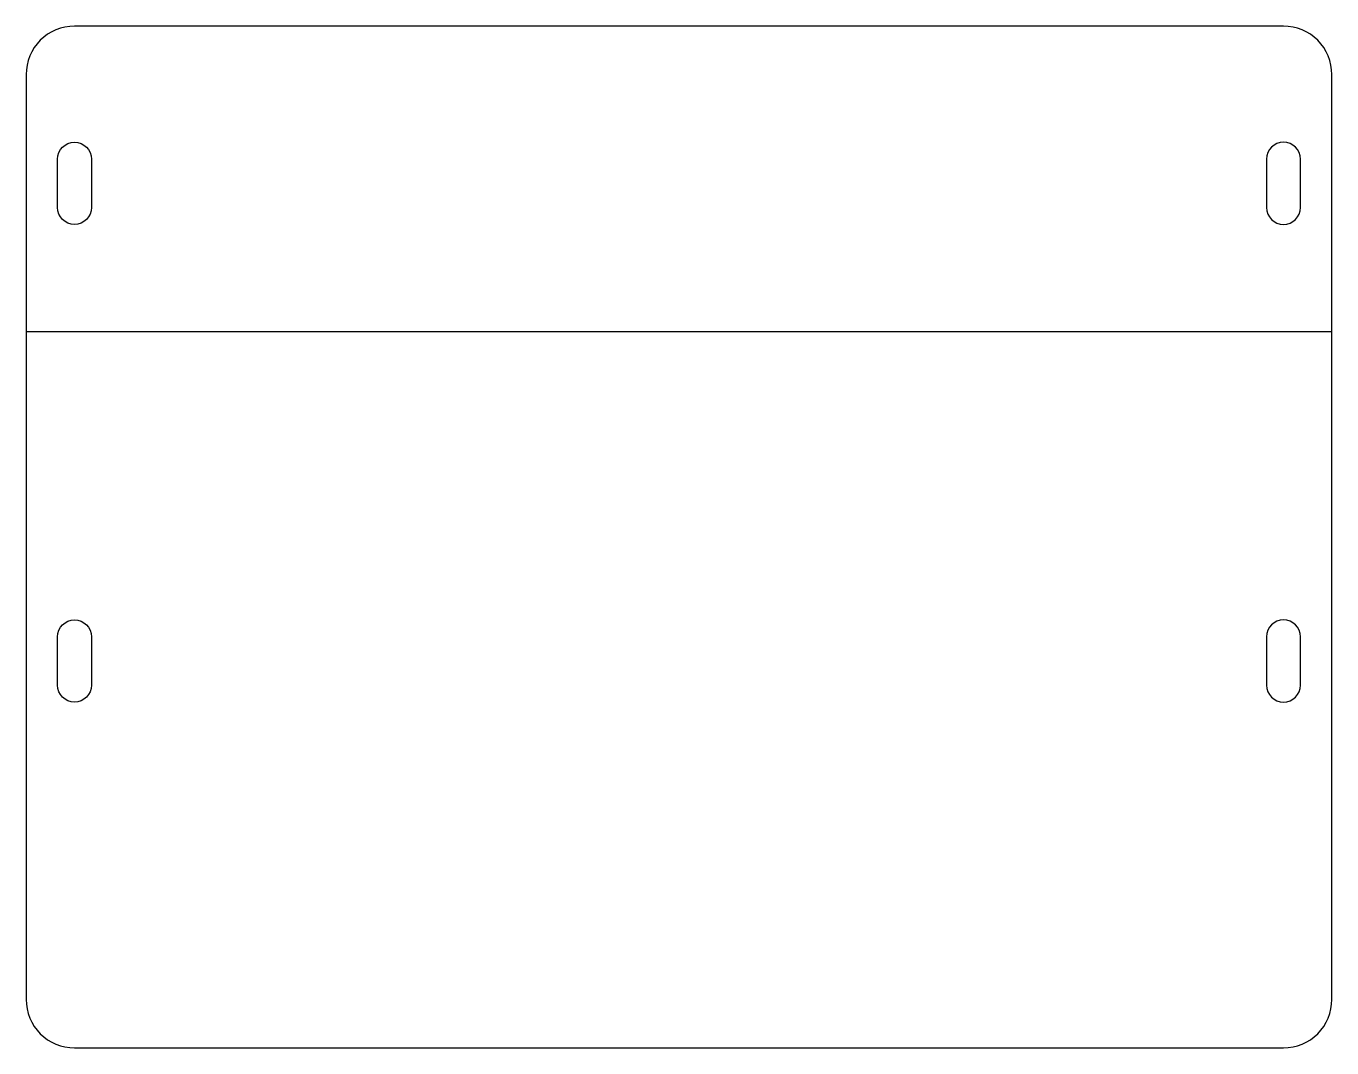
# Model space of a CAD drawing. Extents: x -135 to 135, y -150 to 61.
import ezdxf

# ---------------------------------------------------------------- set-up
doc = ezdxf.new("R2010")
doc.units = 0

msp = doc.modelspace()

# ---------------------------------------------------------------- linework, layer by layer
at = {"layer": '1'}
for points in [[(135, 51.25, 0.414214), (125, 61.25), (-125, 61.25, 0.414214), (-135, 51.25), (-135, -140, 0.414214), (-125, -150), (125, -150, 0.414214), (135, -140)], [(-121.5, 33.75), (-121.5, 23.75, -1), (-128.5, 23.75), (-128.5, 33.75, -1)], [(128.5, 33.75, 1), (121.5, 33.75), (121.5, 23.75, 1), (128.5, 23.75)], [(-121.5, -65), (-121.5, -75, -1), (-128.5, -75), (-128.5, -65, -1)], [(128.5, -65, 1), (121.5, -65), (121.5, -75, 1), (128.5, -75)]]:
    msp.add_lwpolyline(points, format="xyb", close=True, dxfattribs=at)
at = {"layer": '2'}
msp.add_line((-135, -1.88), (135, -1.88), dxfattribs=at)

doc.saveas('drawing.dxf')
